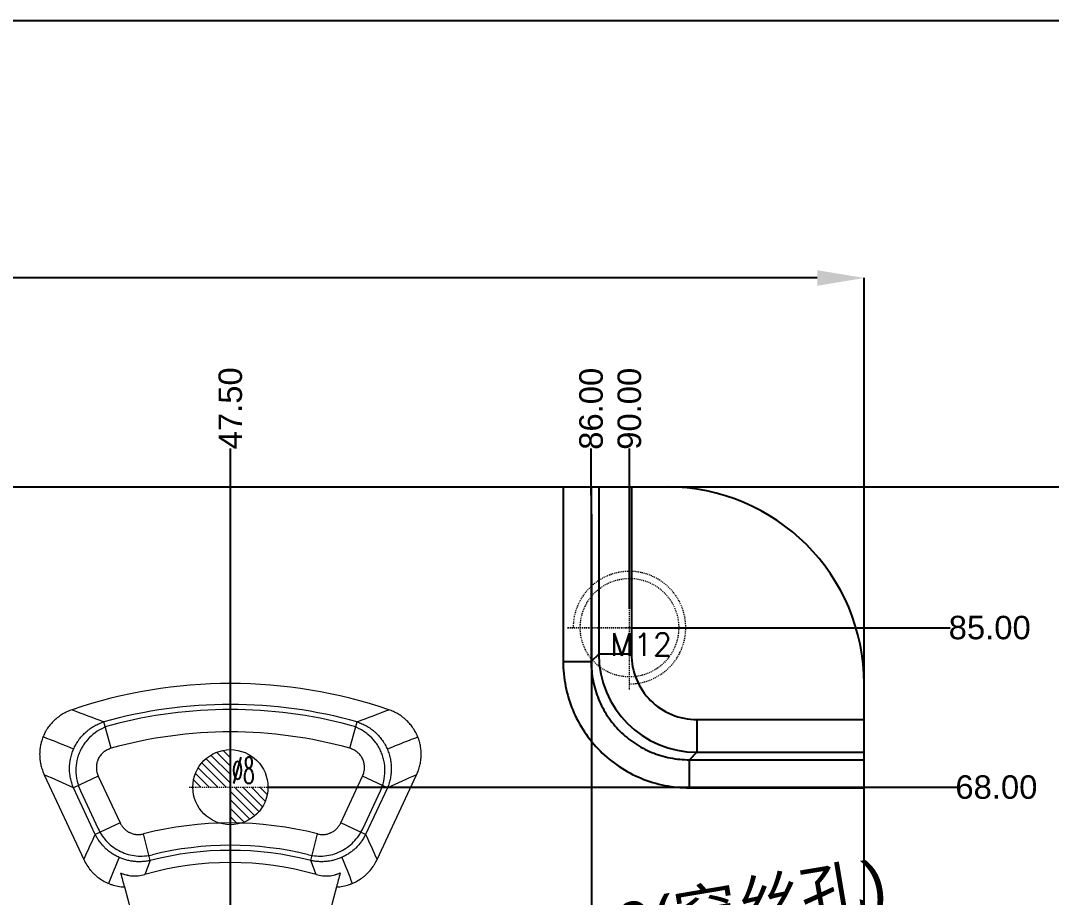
# Model space of a CAD drawing. Header units: millimetres. Extents: x 1927 to 2387, y 1586 to 1900.
# Drawn here: x 2122.4 to 2232.2, y 1806.2 to 1899.7 of the extents above; entities that cross this region are included whole.
import ezdxf

# ---------------------------------------------------------------- set-up
doc = ezdxf.new("R2010")
doc.units = ezdxf.units.MM
doc.linetypes.add('CENTER', pattern=[0.6, 0.375, -0.075, 0.075, -0.075])
doc.linetypes.add('HIDDEN', pattern=[0.2, 0.1, -0.1])
doc.layers.add('4', color=7, linetype='Continuous', true_color=0xffffff)
for name, color, linetype, lineweight in [('dim', 82, 'Continuous', 9), ('epin', 13, 'Continuous', 9), ('screw', 33, 'Continuous', 13)]:
    doc.layers.add(name, color=color, linetype=linetype, lineweight=lineweight)
doc.styles.get("Standard").update_dxf_attribs({"font": 'arial.ttf'})
doc.styles.add('TXT', font='txt.shx', dxfattribs={"bigfont": 'gbcbig.shx'})
doc.styles.add('TXT05', font='txt.shx', dxfattribs={"width": 0.5, "bigfont": 'gbcbig.shx'})
doc.dimstyles.get("Standard").update_dxf_attribs({"dimtxt": 0.18, "dimasz": 0.18, "dimexe": 0.18, "dimexo": 0.0625, "dimgap": 0.09, "dimtad": 0, "dimtih": 1, "dimtoh": 1, "dimzin": 0, "dimdsep": 46, "dimtxsty": 'Standard', "dimcen": 0.09, "dimadec": 0, "dimazin": 0, "dimtfac": 1, "dimtofl": 0, "dimtmove": 0, "dimatfit": 3, "dimfxl": 0, "dimtolj": 1, "dimtzin": 0, "dimarcsym": 0})

# ---------------------------------------------------------------- blocks, each defined once
blk = doc.blocks.new('*D91')
at = {"color": 4, "lineweight": -2, "transparency": 16777216}
blk.add_line((2170.98, 1799.69), (2152.66, 1796.61), dxfattribs=at)
at = {"color": 4, "transparency": 16777216}
blk.add_solid([(2152.52, 1797.43), (2152.8, 1795.79), (2147.73, 1795.78)], dxfattribs=at)
at = {"layer": 'Defpoints', "color": 0, "transparency": 16777216}
for p in [(2147.73, 1795.78), (2141.81, 1794.78)]:
    blk.add_point(p, dxfattribs=at)
at = {"color": 6, "transparency": 16777216, "insert": (2192.91, 1803.38), "char_height": 5, "attachment_point": 5, "rotation": 9.5495}
blk.add_mtext('\\A1;∅6.00(穿丝孔)', dxfattribs=at)
blk = doc.blocks.new('screw_m12_g')
at = {"layer": 'screw', "color": 1, "linetype": 'CENTER', "ltscale": 0.373186}
for p, q in [((0, -6.6), (0, 6.6)), ((-6.6, 0), (6.6, 0))]:
    blk.add_line(p, q, dxfattribs=at)
at = {"layer": 'screw', "color": 33, "linetype": 'HIDDEN', "ltscale": 0.373186}
blk.add_circle((0, 0), 5.25, dxfattribs=at)
at = {"layer": 'screw', "color": 92, "linetype": 'HIDDEN', "ltscale": 0.373186}
blk.add_arc((0, 0), 6, 270, 180, dxfattribs=at)
at = {"layer": 'screw', "color": 6, "style": 'TXT'}
blk.add_text('M12', height=2.4, dxfattribs=at).set_placement((-2.04, -3))
blk = doc.blocks.new('*D83')
at = {"layer": 'Defpoints', "color": 0, "transparency": 16777216}
for p in [(2187.48, 1834.98), (2221.43, 1834.98), (2097.27, 1749.98)]:
    blk.add_point(p, dxfattribs=at)
at = {"layer": 'dim', "color": 4, "lineweight": -2, "transparency": 16777216}
blk.add_line((2187.48, 1834.98), (2221.43, 1834.98), dxfattribs=at)
at = {"layer": 'dim', "color": 6, "transparency": 16777216, "insert": (2225.64, 1834.98), "char_height": 2.5, "attachment_point": 5}
blk.add_mtext('\\A1;85.00', dxfattribs=at)
blk = doc.blocks.new('*D57')
at = {"layer": 'Defpoints', "color": 0, "transparency": 16777216}
for p in [(2144.77, 1854.09), (2144.77, 1782.99), (2097.27, 1749.98)]:
    blk.add_point(p, dxfattribs=at)
at = {"layer": 'dim', "color": 4, "lineweight": -2, "transparency": 16777216}
blk.add_line((2144.77, 1782.99), (2144.77, 1854.09), dxfattribs=at)
at = {"layer": 'dim', "color": 6, "transparency": 16777216, "insert": (2144.77, 1858.36), "char_height": 2.5, "attachment_point": 5, "rotation": 90}
blk.add_mtext('\\A1;47.50', dxfattribs=at)
blk = doc.blocks.new('*D58')
at = {"layer": 'Defpoints', "color": 0, "transparency": 16777216}
for p in [(2183.19, 1854.09), (2183.27, 1781.98), (2097.27, 1749.98)]:
    blk.add_point(p, dxfattribs=at)
at = {"layer": 'dim', "color": 4, "lineweight": -2, "transparency": 16777216}
for p, q in [((2183.19, 1850.09), (2183.19, 1854.09)), ((2183.27, 1846.09), (2183.19, 1850.09)), ((2183.27, 1781.98), (2183.27, 1846.09))]:
    blk.add_line(p, q, dxfattribs=at)
at = {"layer": 'dim', "color": 6, "transparency": 16777216, "insert": (2183.19, 1858.31), "char_height": 2.5, "attachment_point": 5, "rotation": 90}
blk.add_mtext('\\A1;86.00', dxfattribs=at)
blk = doc.blocks.new('*D59')
at = {"layer": 'Defpoints', "color": 0, "transparency": 16777216}
for p in [(2187.27, 1854.09), (2187.27, 1836.98), (2097.27, 1749.98)]:
    blk.add_point(p, dxfattribs=at)
at = {"layer": 'dim', "color": 4, "lineweight": -2, "transparency": 16777216}
blk.add_line((2187.27, 1836.98), (2187.27, 1854.09), dxfattribs=at)
at = {"layer": 'dim', "color": 6, "transparency": 16777216, "insert": (2187.27, 1858.31), "char_height": 2.5, "attachment_point": 5, "rotation": 90}
blk.add_mtext('\\A1;90.00', dxfattribs=at)
blk = doc.blocks.new('*D86')
at = {"color": 4, "lineweight": -2, "transparency": 16777216}
for p, q in [((1982.27, 1814.71), (1982.27, 1872.25)), ((1987.27, 1872.25), (2073.86, 1872.25)), ((2207.27, 1872.25), (2094.69, 1872.25)), ((2212.27, 1817.92), (2212.27, 1872.25))]:
    blk.add_line(p, q, dxfattribs=at)
at = {"color": 4, "transparency": 16777216}
for points in [[(1987.27, 1873.08), (1987.27, 1871.42), (1982.27, 1872.25)], [(2207.27, 1873.08), (2207.27, 1871.42), (2212.27, 1872.25)]]:
    blk.add_solid(points, dxfattribs=at)
at = {"layer": 'Defpoints', "color": 0, "transparency": 16777216}
for p in [(1982.27, 1872.25), (2212.27, 1817.92), (1982.27, 1814.71)]:
    blk.add_point(p, dxfattribs=at)
at = {"color": 6, "transparency": 16777216, "insert": (2084.27, 1872.25), "char_height": 5, "attachment_point": 5}
blk.add_mtext('\\A1;230.00', dxfattribs=at)
blk = doc.blocks.new('*D87')
at = {"color": 4, "lineweight": -2, "transparency": 16777216}
for p, q in [((2176.55, 1849.98), (2235.35, 1849.98)), ((2235.35, 1844.98), (2235.35, 1783.51)), ((2235.35, 1654.98), (2235.35, 1762.68)), ((2169.79, 1649.98), (2235.35, 1649.98))]:
    blk.add_line(p, q, dxfattribs=at)
at = {"color": 4, "transparency": 16777216}
for points in [[(2234.51, 1844.98), (2236.18, 1844.98), (2235.35, 1849.98)], [(2234.51, 1654.98), (2236.18, 1654.98), (2235.35, 1649.98)]]:
    blk.add_solid(points, dxfattribs=at)
at = {"layer": 'Defpoints', "color": 0, "transparency": 16777216}
for p in [(2176.55, 1849.98), (2169.79, 1649.98), (2235.35, 1649.98)]:
    blk.add_point(p, dxfattribs=at)
at = {"color": 6, "transparency": 16777216, "insert": (2235.35, 1773.1), "char_height": 5, "attachment_point": 5, "rotation": 90}
blk.add_mtext('\\A1;200.00', dxfattribs=at)
blk = doc.blocks.new('89')
at = {"layer": 'screw'}
blk.add_blockref('screw_m12_g', (992.16, 316.89), dxfattribs=at)
blk = doc.blocks.new('epin_ejp_8')
at = {"layer": 'epin'}
h = blk.add_hatch(dxfattribs=at)
h.set_pattern_fill('_ANSI31', color=123, scale=0.2, angle=90, style=0)
h.set_pattern_definition([(135, (-1217.56114, 35.9661), (-0.4490128, -0.4490128), [])])
h.paths.add_polyline_path([(0, 4, 0.414214), (-4, 0), (0, 0)])
h.paths.add_polyline_path([(4, 0), (0, 0), (0, -4, 0.414214)])
at = {"layer": 'epin', "color": 1, "linetype": 'CENTER', "ltscale": 0.248791}
for p, q in [((0, -4.4), (0, 4.4)), ((-4.4, 0), (4.4, 0))]:
    blk.add_line(p, q, dxfattribs=at)
at = {"layer": 'epin'}
blk.add_circle((0, 0), 4, dxfattribs=at)
at = {"layer": 'epin', "color": 6, "style": 'TXT05', "width": 0.5}
blk.add_text('%%c8', height=2.8, dxfattribs=at).set_placement((0.16, 0.4))
blk = doc.blocks.new('*D51')
at = {"layer": 'Defpoints', "color": 0, "transparency": 16777216}
for p in [(2148.77, 1817.98), (2222.13, 1817.98), (2097.27, 1749.98)]:
    blk.add_point(p, dxfattribs=at)
at = {"layer": 'dim', "color": 4, "lineweight": -2, "transparency": 16777216}
blk.add_line((2148.77, 1817.98), (2222.13, 1817.98), dxfattribs=at)
at = {"layer": 'dim', "color": 6, "transparency": 16777216, "insert": (2226.35, 1817.98), "char_height": 2.5, "attachment_point": 5}
blk.add_mtext('\\A1;68.00', dxfattribs=at)

msp = doc.modelspace()

# ---------------------------------------------------------------- linework, layer by layer
at = {"color": 7, "linetype": 'Continuous'}
for p, q in [((2003.27, 1849.984), (2191.27, 1849.984)), ((2180.208, 1849.984), (2180.208, 1831.371)), ((2183.197, 1849.984), (2183.197, 1831.371)), ((2183.99, 1849.984), (2183.99, 1832.164)), ((2187.477, 1849.984), (2187.477, 1832.164)), ((2180.208, 1831.371), (2183.197, 1831.371)), ((2183.99, 1832.164), (2183.197, 1831.371)), ((2187.477, 1832.164), (2183.99, 1832.164)), ((2212.27, 1670.984), (2212.27, 1828.984)), ((2194.45, 1825.191), (2194.45, 1821.704)), ((2194.45, 1825.191), (2212.27, 1825.191)), ((2194.45, 1821.704), (2193.657, 1820.911)), ((2194.45, 1821.704), (2212.27, 1821.704)), ((2193.657, 1817.923), (2193.657, 1820.911)), ((2193.657, 1820.911), (2212.27, 1820.911)), ((2193.657, 1817.923), (2212.27, 1817.923))]:
    msp.add_line(p, q, dxfattribs=at)
at = {"color": 1, "linetype": 'CENTER', "ltscale": 1.243955}
msp.add_line((2144.77, 1649.984), (2144.77, 1849.984), dxfattribs=at)
msp.add_lwpolyline([(1927.427, 1899.677), (2386.999, 1899.677), (2386.999, 1585.65), (1927.427, 1585.65)], close=True)
at = {"color": 7, "linetype": 'Continuous'}
for centre, radius, start, end in [((2191.27, 1828.984), 21, 0, 90), ((2194.471, 1832.186), 10.481, 180.1162, 269.8838)]:
    msp.add_arc(centre, radius, start, end, dxfattribs=at)
for points, knots in [([(2180.208, 1831.371), (2180.208, 1830.492), (2180.38, 1828.729), (2181.148, 1826.189), (2182.396, 1823.847), (2184.079, 1821.794), (2186.131, 1820.111), (2188.474, 1818.862), (2191.014, 1818.095), (2192.778, 1817.923), (2193.657, 1817.923)], [0, 0, 0, 0, 0.1250012, 0.2499869, 0.3749741, 0.4999595, 0.6249464, 0.7499502, 0.8749784, 1, 1, 1, 1]), ([(2183.197, 1831.371), (2183.195, 1830.687), (2183.326, 1829.315), (2183.919, 1827.336), (2184.889, 1825.511), (2186.198, 1823.913), (2187.796, 1822.603), (2189.621, 1821.634), (2191.6, 1821.041), (2192.973, 1820.91), (2193.657, 1820.911)], [0, 0, 0, 0, 0.1249848, 0.2499673, 0.3749614, 0.4999593, 0.6249586, 0.7499695, 0.8749948, 1, 1, 1, 1]), ([(2187.477, 1832.164), (2187.477, 1831.257), (2187.837, 1829.422), (2189.388, 1827.102), (2191.708, 1825.551), (2193.543, 1825.191), (2194.45, 1825.191)], [0, 0, 0, 0, 0.2500333, 0.5000281, 0.7499783, 1, 1, 1, 1])]:
    msp.add_open_spline(points, degree=3, knots=knots, dxfattribs=at)
at = {"layer": '4', "color": 7, "linetype": 'Continuous', "lineweight": 13}
for p, q in [((2132.063, 1822.128), (2131.275, 1824.943)), ((2157.476, 1822.128), (2158.265, 1824.943)), ((2130.699, 1819.158), (2128.05, 1817.923)), ((2130.699, 1819.158), (2133.021, 1814.178)), ((2156.518, 1814.178), (2158.84, 1819.158)), ((2161.49, 1817.923), (2158.84, 1819.158)), ((2130.372, 1812.943), (2128.05, 1817.923)), ((2128.799, 1817.586), (2130.677, 1813.558)), ((2158.862, 1813.558), (2160.739, 1817.583)), ((2161.49, 1817.923), (2159.167, 1812.943)), ((2133.021, 1814.178), (2130.372, 1812.943)), ((2159.167, 1812.943), (2156.518, 1814.178)), ((2136.221, 1810.176), (2135.496, 1813.007)), ((2153.319, 1810.176), (2154.044, 1813.007))]:
    msp.add_line(p, q, dxfattribs=at)
at = {"layer": '4', "color": 7, "linetype": 'Continuous', "lineweight": 18}
for p, q in [((2124.944, 1819.297), (2129.15, 1810.277)), ((2160.389, 1810.277), (2164.595, 1819.297)), ((2133.473, 1807.352), (2134.576, 1803.232)), ((2156.067, 1807.352), (2154.963, 1803.232))]:
    msp.add_line(p, q, dxfattribs=at)
for radius, start, end in [(52.25, 71.16453, 108.83547), (33.172, 74.02979, 105.97021)]:
    msp.add_arc((2144.77, 1776.782), radius, start, end, dxfattribs=at)
at = {"layer": '4', "color": 7, "linetype": 'Continuous', "lineweight": 13}
for radius, start, end in [(50.016, 74.3469, 105.6531), (49.48, 75.14912, 104.85101), (47.093, 74.3469, 105.6531), (37.394, 75.64035, 104.35965), (35.008, 76.25775, 103.74225), (34.471, 75.64035, 104.35965)]:
    msp.add_arc((2144.77, 1776.782), radius, start, end, dxfattribs=at)
at = {"layer": '4', "color": 7, "linetype": 'Continuous', "lineweight": 18}
for points, knots in [([(2127.901, 1826.234), (2127.731, 1826.176), (2127.4, 1826.044), (2127.086, 1825.881), (2126.781, 1825.702), (2126.632, 1825.605), (2126.452, 1825.473), (2126.417, 1825.446), (2126.346, 1825.391), (2126.311, 1825.363), (2126.207, 1825.278), (2126.139, 1825.22), (2125.943, 1825.04), (2125.818, 1824.915), (2125.583, 1824.65), (2125.473, 1824.512), (2125.318, 1824.295), (2125.268, 1824.221), (2125.196, 1824.107), (2125.172, 1824.069), (2125.126, 1823.992), (2125.104, 1823.954), (2124.995, 1823.759), (2124.839, 1823.441), (2124.718, 1823.109), (2124.64, 1822.854), (2124.617, 1822.768), (2124.585, 1822.638), (2124.574, 1822.594), (2124.555, 1822.506), (2124.547, 1822.463), (2124.505, 1822.243), (2124.482, 1822.067), (2124.454, 1821.714), (2124.449, 1821.537), (2124.456, 1821.271), (2124.461, 1821.182), (2124.471, 1821.049), (2124.475, 1821.004), (2124.485, 1820.915), (2124.49, 1820.87), (2124.52, 1820.649), (2124.552, 1820.474), (2124.635, 1820.129), (2124.735, 1819.79), (2124.869, 1819.46), (2124.944, 1819.297)], [0, 0, 0, 0, 0.0625, 0.125, 0.125, 0.1875, 0.1875, 0.203125, 0.203125, 0.21875, 0.21875, 0.25, 0.25, 0.3125, 0.3125, 0.375, 0.375, 0.40625, 0.40625, 0.421875, 0.421875, 0.4375, 0.4375, 0.5, 0.5625, 0.5625, 0.59375, 0.59375, 0.609375, 0.609375, 0.625, 0.625, 0.6875, 0.6875, 0.75, 0.75, 0.78125, 0.78125, 0.796875, 0.796875, 0.8125, 0.8125, 0.875, 0.875, 0.9375, 1, 1, 1, 1]), ([(2164.595, 1819.297), (2164.671, 1819.46), (2164.805, 1819.789), (2164.905, 1820.129), (2164.987, 1820.473), (2165.02, 1820.648), (2165.049, 1820.869), (2165.054, 1820.913), (2165.064, 1821.003), (2165.068, 1821.047), (2165.079, 1821.181), (2165.083, 1821.27), (2165.09, 1821.536), (2165.086, 1821.713), (2165.058, 1822.065), (2165.035, 1822.241), (2164.985, 1822.503), (2164.966, 1822.59), (2164.934, 1822.721), (2164.923, 1822.764), (2164.899, 1822.851), (2164.887, 1822.893), (2164.822, 1823.107), (2164.701, 1823.44), (2164.545, 1823.757), (2164.415, 1823.99), (2164.369, 1824.066), (2164.298, 1824.18), (2164.273, 1824.217), (2164.223, 1824.291), (2164.198, 1824.328), (2164.068, 1824.51), (2163.957, 1824.649), (2163.722, 1824.914), (2163.598, 1825.04), (2163.401, 1825.219), (2163.333, 1825.277), (2163.23, 1825.362), (2163.195, 1825.39), (2163.124, 1825.445), (2163.088, 1825.472), (2162.908, 1825.604), (2162.759, 1825.702), (2162.454, 1825.881), (2162.139, 1826.044), (2161.808, 1826.176), (2161.639, 1826.234)], [0, 0, 0, 0, 0.0625, 0.125, 0.125, 0.1875, 0.1875, 0.203125, 0.203125, 0.21875, 0.21875, 0.25, 0.25, 0.3125, 0.3125, 0.375, 0.375, 0.40625, 0.40625, 0.421875, 0.421875, 0.4375, 0.4375, 0.5, 0.5625, 0.5625, 0.59375, 0.59375, 0.609375, 0.609375, 0.625, 0.625, 0.6875, 0.6875, 0.75, 0.75, 0.78125, 0.78125, 0.796875, 0.796875, 0.8125, 0.8125, 0.875, 0.875, 0.9375, 1, 1, 1, 1]), ([(2129.15, 1810.277), (2129.248, 1810.068), (2129.468, 1809.667), (2129.738, 1809.3), (2129.959, 1809.038), (2130.036, 1808.953), (2130.156, 1808.829), (2130.197, 1808.788), (2130.28, 1808.708), (2130.322, 1808.669), (2130.534, 1808.478), (2130.713, 1808.337), (2131.089, 1808.081), (2131.286, 1807.966), (2131.545, 1807.838), (2131.597, 1807.813), (2131.701, 1807.766), (2131.859, 1807.698), (2132.02, 1807.638), (2132.344, 1807.53), (2132.564, 1807.473), (2132.901, 1807.41), (2133.015, 1807.393), (2133.244, 1807.366), (2133.358, 1807.357), (2133.473, 1807.352)], [0, 0, 0, 0, 0.125, 0.25, 0.25, 0.3125, 0.3125, 0.34375, 0.34375, 0.375, 0.375, 0.5, 0.5, 0.625, 0.625, 0.65625, 0.65625, 0.6875, 0.75, 0.75, 0.875, 0.875, 0.9375, 0.9375, 1, 1, 1, 1]), ([(2156.067, 1807.352), (2156.297, 1807.363), (2156.75, 1807.416), (2157.191, 1807.529), (2157.462, 1807.619), (2157.543, 1807.648), (2157.624, 1807.678), (2157.678, 1807.699), (2157.704, 1807.71), (2157.838, 1807.765), (2157.942, 1807.812), (2158.249, 1807.964), (2158.445, 1808.078), (2158.728, 1808.27), (2158.82, 1808.337), (2158.955, 1808.443), (2159, 1808.48), (2159.088, 1808.554), (2159.131, 1808.591), (2159.345, 1808.784), (2159.504, 1808.948), (2159.798, 1809.296), (2159.933, 1809.479), (2160.087, 1809.72), (2160.117, 1809.769), (2160.176, 1809.868), (2160.205, 1809.918), (2160.288, 1810.07), (2160.34, 1810.173), (2160.389, 1810.277)], [0, 0, 0, 0, 0.125, 0.25, 0.25, 0.28125, 0.296875, 0.296875, 0.3125, 0.3125, 0.375, 0.375, 0.5, 0.5, 0.5625, 0.5625, 0.59375, 0.59375, 0.625, 0.625, 0.75, 0.75, 0.875, 0.875, 0.90625, 0.90625, 0.9375, 0.9375, 1, 1, 1, 1]), ([(2133.07, 1808.856), (2133.141, 1808.589), (2133.21, 1808.332), (2133.344, 1807.831), (2133.409, 1807.588), (2133.473, 1807.352)], [0, 0, 0, 0, 0.5, 0.5, 1, 1, 1, 1]), ([(2133.07, 1808.856), (2133.161, 1808.814), (2133.254, 1808.776), (2133.447, 1808.706), (2133.546, 1808.674), (2133.674, 1808.64), (2133.699, 1808.633), (2133.751, 1808.621), (2133.829, 1808.602), (2133.908, 1808.587), (2134.067, 1808.559), (2134.174, 1808.544), (2134.393, 1808.526), (2134.504, 1808.522), (2134.673, 1808.523), (2134.73, 1808.525), (2134.816, 1808.529), (2134.845, 1808.531), (2134.902, 1808.536), (2134.931, 1808.538), (2135.189, 1808.564), (2135.417, 1808.609), (2135.643, 1808.673)], [0, 0, 0, 0, 0.125, 0.125, 0.25, 0.25, 0.28125, 0.28125, 0.3125, 0.375, 0.375, 0.5, 0.5, 0.625, 0.625, 0.6875, 0.6875, 0.71875, 0.71875, 0.75, 0.75, 1, 1, 1, 1]), ([(2153.896, 1808.673), (2154.123, 1808.609), (2154.349, 1808.565), (2154.69, 1808.53), (2154.803, 1808.524), (2154.945, 1808.522), (2154.974, 1808.522), (2155.03, 1808.523), (2155.115, 1808.525), (2155.198, 1808.53), (2155.363, 1808.544), (2155.471, 1808.558), (2155.683, 1808.596), (2155.787, 1808.619), (2155.914, 1808.653), (2155.939, 1808.66), (2155.99, 1808.675), (2156.015, 1808.682), (2156.09, 1808.706), (2156.139, 1808.723), (2156.284, 1808.775), (2156.378, 1808.814), (2156.47, 1808.856)], [0, 0, 0, 0, 0.25, 0.25, 0.375, 0.375, 0.40625, 0.40625, 0.4375, 0.5, 0.5, 0.625, 0.625, 0.75, 0.75, 0.78125, 0.78125, 0.8125, 0.8125, 0.875, 0.875, 1, 1, 1, 1]), ([(2156.47, 1808.856), (2156.398, 1808.589), (2156.329, 1808.332), (2156.195, 1807.831), (2156.13, 1807.588), (2156.067, 1807.352)], [0, 0, 0, 0, 0.5, 0.5, 1, 1, 1, 1])]:
    msp.add_open_spline(points, degree=3, knots=knots, dxfattribs=at)
at = {"layer": '4', "color": 7, "linetype": 'Continuous', "lineweight": 13}
for points in [[(2127.901, 1826.234), (2129.013, 1825.825), (2130.137, 1825.396), (2131.275, 1824.943)], [(2158.265, 1824.943), (2159.403, 1825.396), (2160.527, 1825.825), (2161.639, 1826.234)], [(2128.07, 1822.053), (2126.975, 1822.503), (2125.889, 1822.933), (2124.809, 1823.345)], [(2128.05, 1817.923), (2127.006, 1818.402), (2125.971, 1818.859), (2124.944, 1819.297)], [(2164.595, 1819.297), (2163.568, 1818.859), (2162.533, 1818.402), (2161.49, 1817.923)], [(2129.15, 1810.277), (2129.55, 1811.18), (2129.958, 1812.068), (2130.372, 1812.943)], [(2159.167, 1812.943), (2159.581, 1812.068), (2159.989, 1811.18), (2160.389, 1810.277)], [(2132.914, 1810.5), (2132.532, 1809.592), (2132.158, 1808.669), (2131.794, 1807.727)], [(2156.626, 1810.5), (2157.008, 1809.592), (2157.381, 1808.669), (2157.745, 1807.727)], [(2136.221, 1810.176), (2136.025, 1809.678), (2135.832, 1809.178), (2135.643, 1808.673)], [(2153.896, 1808.673), (2153.707, 1809.178), (2153.515, 1809.678), (2153.319, 1810.176)]]:
    msp.add_open_spline(points, degree=3, dxfattribs=at)
for points, knots in [([(2128.05, 1817.923), (2128.014, 1818.007), (2127.981, 1818.091), (2127.918, 1818.262), (2127.89, 1818.347), (2127.81, 1818.606), (2127.722, 1818.956), (2127.671, 1819.313), (2127.647, 1819.583), (2127.641, 1819.674), (2127.636, 1819.811), (2127.635, 1819.857), (2127.634, 1819.948), (2127.634, 1819.993), (2127.637, 1820.22), (2127.661, 1820.581), (2127.723, 1820.938), (2127.783, 1821.204), (2127.805, 1821.293), (2127.843, 1821.425), (2127.856, 1821.469), (2127.883, 1821.556), (2127.897, 1821.6), (2127.97, 1821.815), (2128.105, 1822.152), (2128.273, 1822.473), (2128.412, 1822.707), (2128.46, 1822.784), (2128.536, 1822.899), (2128.562, 1822.937), (2128.615, 1823.011), (2128.641, 1823.048), (2128.777, 1823.231), (2129.009, 1823.51), (2129.266, 1823.763), (2129.47, 1823.942), (2129.574, 1824.03), (2129.682, 1824.113), (2129.754, 1824.168), (2129.791, 1824.195), (2129.977, 1824.327), (2130.129, 1824.424), (2130.442, 1824.601), (2130.603, 1824.681), (2130.933, 1824.825), (2131.102, 1824.888), (2131.275, 1824.943)], [0, 0, 0, 0, 0.03125, 0.03125, 0.0625, 0.0625, 0.125, 0.1875, 0.1875, 0.21875, 0.21875, 0.234375, 0.234375, 0.25, 0.25, 0.3125, 0.375, 0.375, 0.40625, 0.40625, 0.421875, 0.421875, 0.4375, 0.4375, 0.5, 0.5625, 0.5625, 0.59375, 0.59375, 0.609375, 0.609375, 0.625, 0.625, 0.6875, 0.75, 0.75, 0.78125, 0.796875, 0.796875, 0.8125, 0.8125, 0.875, 0.875, 0.9375, 0.9375, 1, 1, 1, 1]), ([(2158.265, 1824.943), (2158.351, 1824.916), (2158.437, 1824.886), (2158.607, 1824.822), (2158.691, 1824.788), (2158.939, 1824.68), (2159.261, 1824.519), (2159.566, 1824.325), (2159.787, 1824.167), (2159.86, 1824.112), (2159.967, 1824.027), (2160.002, 1823.998), (2160.072, 1823.94), (2160.106, 1823.91), (2160.276, 1823.76), (2160.534, 1823.506), (2160.765, 1823.227), (2160.928, 1823.008), (2160.98, 1822.933), (2161.056, 1822.819), (2161.081, 1822.78), (2161.13, 1822.703), (2161.153, 1822.664), (2161.269, 1822.468), (2161.437, 1822.147), (2161.571, 1821.81), (2161.658, 1821.552), (2161.685, 1821.465), (2161.723, 1821.333), (2161.734, 1821.288), (2161.757, 1821.2), (2161.767, 1821.155), (2161.818, 1820.933), (2161.848, 1820.754), (2161.89, 1820.396), (2161.902, 1820.216), (2161.906, 1819.945), (2161.905, 1819.809), (2161.898, 1819.672), (2161.892, 1819.581), (2161.888, 1819.536), (2161.868, 1819.309), (2161.842, 1819.13), (2161.772, 1818.777), (2161.728, 1818.603), (2161.623, 1818.259), (2161.561, 1818.09), (2161.49, 1817.923)], [0, 0, 0, 0, 0.03125, 0.03125, 0.0625, 0.0625, 0.125, 0.1875, 0.1875, 0.21875, 0.21875, 0.234375, 0.234375, 0.25, 0.25, 0.3125, 0.375, 0.375, 0.40625, 0.40625, 0.421875, 0.421875, 0.4375, 0.4375, 0.5, 0.5625, 0.5625, 0.59375, 0.59375, 0.609375, 0.609375, 0.625, 0.625, 0.6875, 0.6875, 0.75, 0.75, 0.78125, 0.796875, 0.796875, 0.8125, 0.8125, 0.875, 0.875, 0.9375, 0.9375, 1, 1, 1, 1]), ([(2132.088, 1824.608), (2131.731, 1824.513), (2131.39, 1824.383), (2130.734, 1824.053), (2130.418, 1823.848), (2129.845, 1823.381), (2129.586, 1823.119), (2129.242, 1822.68), (2129.135, 1822.526), (2128.941, 1822.21), (2128.766, 1821.886), (2128.628, 1821.543), (2128.509, 1821.191), (2128.459, 1821.01), (2128.343, 1820.466), (2128.306, 1820.099), (2128.312, 1819.542), (2128.324, 1819.354), (2128.369, 1818.986), (2128.401, 1818.805), (2128.524, 1818.27), (2128.644, 1817.921), (2128.799, 1817.586)], [0, 0, 0, 0, 0.1239652, 0.1239652, 0.2493517, 0.2493517, 0.3747381, 0.3747381, 0.4374313, 0.4374313, 0.5001245, 0.5628177, 0.5628177, 0.625511, 0.625511, 0.7508974, 0.7508974, 0.8135906, 0.8135906, 0.8762838, 0.8762838, 1, 1, 1, 1]), ([(2160.739, 1817.583), (2160.894, 1817.918), (2161.013, 1818.264), (2161.179, 1818.979), (2161.225, 1819.354), (2161.234, 1820.093), (2161.198, 1820.459), (2161.081, 1821.005), (2161.032, 1821.186), (2160.914, 1821.537), (2160.777, 1821.879), (2160.602, 1822.205), (2160.407, 1822.521), (2160.3, 1822.676), (2159.958, 1823.113), (2159.699, 1823.377), (2159.267, 1823.729), (2159.116, 1823.84), (2158.805, 1824.041), (2158.645, 1824.133), (2158.154, 1824.381), (2157.808, 1824.513), (2157.451, 1824.609)], [0, 0, 0, 0, 0.1240768, 0.1240768, 0.2494097, 0.2494097, 0.3747426, 0.3747426, 0.437409, 0.437409, 0.5000755, 0.5627419, 0.5627419, 0.6254084, 0.6254084, 0.7507413, 0.7507413, 0.8134078, 0.8134078, 0.8760742, 0.8760742, 1, 1, 1, 1]), ([(2161.469, 1822.053), (2162.267, 1822.381), (2163.06, 1822.698), (2164.143, 1823.12), (2164.437, 1823.233), (2164.73, 1823.345)], [0, 0, 0, 0, 0.7283819, 0.7283819, 1, 1, 1, 1]), ([(2132.063, 1822.128), (2131.988, 1822.107), (2131.84, 1822.058), (2131.7, 1821.993), (2131.562, 1821.922), (2131.495, 1821.883), (2131.414, 1821.828), (2131.398, 1821.817), (2131.366, 1821.795), (2131.318, 1821.76), (2131.272, 1821.724), (2131.183, 1821.65), (2131.07, 1821.545), (2130.956, 1821.413), (2130.897, 1821.334), (2130.874, 1821.303), (2130.863, 1821.287), (2130.83, 1821.238), (2130.809, 1821.205), (2130.749, 1821.106), (2130.676, 1820.969), (2130.612, 1820.807), (2130.583, 1820.714), (2130.572, 1820.676), (2130.566, 1820.657), (2130.551, 1820.6), (2130.542, 1820.562), (2130.518, 1820.448), (2130.495, 1820.295), (2130.488, 1820.121), (2130.49, 1820.023), (2130.492, 1819.984), (2130.493, 1819.965), (2130.497, 1819.906), (2130.501, 1819.867), (2130.515, 1819.751), (2130.542, 1819.599), (2130.585, 1819.45), (2130.636, 1819.302), (2130.666, 1819.229), (2130.699, 1819.158)], [0, 0, 0, 0, 0.0625, 0.125, 0.125, 0.1875, 0.1875, 0.203125, 0.203125, 0.21875, 0.25, 0.25, 0.3125, 0.375, 0.390625, 0.390625, 0.40625, 0.40625, 0.4375, 0.4375, 0.5, 0.5625, 0.578125, 0.578125, 0.59375, 0.59375, 0.625, 0.625, 0.6875, 0.75, 0.765625, 0.765625, 0.78125, 0.78125, 0.8125, 0.8125, 0.875, 0.9375, 0.9375, 1, 1, 1, 1]), ([(2158.84, 1819.158), (2158.874, 1819.229), (2158.932, 1819.374), (2158.975, 1819.522), (2159.01, 1819.673), (2159.024, 1819.75), (2159.036, 1819.847), (2159.038, 1819.866), (2159.042, 1819.905), (2159.047, 1819.964), (2159.049, 1820.022), (2159.051, 1820.138), (2159.048, 1820.215), (2159.033, 1820.369), (2159.019, 1820.465), (2158.997, 1820.56), (2158.988, 1820.598), (2158.984, 1820.617), (2158.968, 1820.674), (2158.957, 1820.711), (2158.921, 1820.822), (2158.864, 1820.966), (2158.783, 1821.12), (2158.731, 1821.203), (2158.71, 1821.236), (2158.699, 1821.253), (2158.666, 1821.301), (2158.643, 1821.333), (2158.572, 1821.425), (2158.471, 1821.543), (2158.344, 1821.662), (2158.268, 1821.723), (2158.237, 1821.747), (2158.222, 1821.759), (2158.175, 1821.795), (2158.143, 1821.817), (2158.045, 1821.882), (2157.912, 1821.961), (2157.771, 1822.025), (2157.626, 1822.082), (2157.552, 1822.107), (2157.476, 1822.128)], [0, 0, 0, 0, 0.0625, 0.125, 0.125, 0.1875, 0.1875, 0.203125, 0.203125, 0.21875, 0.25, 0.25, 0.3125, 0.3125, 0.375, 0.390625, 0.390625, 0.40625, 0.40625, 0.4375, 0.4375, 0.5, 0.5625, 0.578125, 0.578125, 0.59375, 0.59375, 0.625, 0.625, 0.6875, 0.75, 0.765625, 0.765625, 0.78125, 0.78125, 0.8125, 0.8125, 0.875, 0.9375, 0.9375, 1, 1, 1, 1]), ([(2133.021, 1814.178), (2133.074, 1814.065), (2133.136, 1813.958), (2133.241, 1813.806), (2133.297, 1813.732), (2133.358, 1813.661), (2133.399, 1813.615), (2133.421, 1813.593), (2133.53, 1813.481), (2133.624, 1813.401), (2133.775, 1813.294), (2133.852, 1813.244), (2133.934, 1813.199), (2133.989, 1813.17), (2134.017, 1813.156), (2134.158, 1813.089), (2134.274, 1813.046), (2134.452, 1812.997), (2134.512, 1812.984), (2134.604, 1812.967), (2134.634, 1812.962), (2134.696, 1812.954), (2134.727, 1812.95), (2134.882, 1812.936), (2135.006, 1812.936), (2135.19, 1812.951), (2135.251, 1812.958), (2135.374, 1812.979), (2135.435, 1812.992), (2135.496, 1813.007)], [0, 0, 0, 0, 0.125, 0.125, 0.1875, 0.21875, 0.21875, 0.25, 0.25, 0.375, 0.375, 0.4375, 0.46875, 0.46875, 0.5, 0.5, 0.625, 0.625, 0.6875, 0.6875, 0.71875, 0.71875, 0.75, 0.75, 0.875, 0.875, 0.9375, 0.9375, 1, 1, 1, 1]), ([(2154.044, 1813.007), (2154.165, 1812.976), (2154.287, 1812.956), (2154.471, 1812.941), (2154.533, 1812.939), (2154.625, 1812.939), (2154.656, 1812.94), (2154.718, 1812.943), (2154.75, 1812.945), (2154.905, 1812.959), (2155.027, 1812.981), (2155.205, 1813.029), (2155.264, 1813.048), (2155.351, 1813.08), (2155.38, 1813.092), (2155.437, 1813.116), (2155.466, 1813.128), (2155.606, 1813.195), (2155.713, 1813.258), (2155.864, 1813.365), (2155.937, 1813.422), (2156.006, 1813.484), (2156.052, 1813.526), (2156.075, 1813.548), (2156.184, 1813.659), (2156.263, 1813.754), (2156.368, 1813.906), (2156.401, 1813.958), (2156.463, 1814.066), (2156.492, 1814.121), (2156.518, 1814.178)], [0, 0, 0, 0, 0.125, 0.125, 0.1875, 0.1875, 0.21875, 0.21875, 0.25, 0.25, 0.375, 0.375, 0.4375, 0.4375, 0.46875, 0.46875, 0.5, 0.5, 0.625, 0.625, 0.6875, 0.71875, 0.71875, 0.75, 0.75, 0.875, 0.875, 0.9375, 0.9375, 1, 1, 1, 1]), ([(2136.221, 1810.176), (2136.149, 1810.159), (2136.078, 1810.144), (2135.934, 1810.117), (2135.862, 1810.106), (2135.646, 1810.075), (2135.358, 1810.046), (2134.924, 1810.038), (2134.598, 1810.059), (2134.416, 1810.081), (2134.344, 1810.09), (2134.307, 1810.096), (2134.199, 1810.112), (2134.127, 1810.124), (2133.912, 1810.166), (2133.63, 1810.233), (2133.217, 1810.369), (2132.948, 1810.482), (2132.782, 1810.561), (2132.749, 1810.577), (2132.684, 1810.61), (2132.586, 1810.66), (2132.49, 1810.713), (2132.301, 1810.822), (2132.057, 1810.978), (2131.711, 1811.242), (2131.495, 1811.437), (2131.364, 1811.565), (2131.338, 1811.591), (2131.287, 1811.643), (2131.211, 1811.723), (2131.138, 1811.804), (2130.996, 1811.969), (2130.817, 1812.196), (2130.577, 1812.557), (2130.437, 1812.812), (2130.372, 1812.943)], [0, 0, 0, 0, 0.03125, 0.03125, 0.0625, 0.0625, 0.125, 0.1875, 0.25, 0.265625, 0.265625, 0.28125, 0.28125, 0.3125, 0.3125, 0.375, 0.4375, 0.5, 0.5, 0.515625, 0.515625, 0.53125, 0.5625, 0.5625, 0.625, 0.6875, 0.75, 0.75, 0.765625, 0.765625, 0.78125, 0.8125, 0.8125, 0.875, 0.9375, 1, 1, 1, 1]), ([(2130.677, 1813.558), (2130.925, 1813.032), (2131.251, 1812.559), (2132.068, 1811.725), (2132.539, 1811.387), (2133.332, 1811.007), (2133.603, 1810.906), (2134.16, 1810.75), (2134.447, 1810.696), (2135.316, 1810.609), (2135.888, 1810.65), (2136.453, 1810.787)], [0, 0, 0, 0, 0.2489226, 0.2489226, 0.499863, 0.499863, 0.6253331, 0.6253331, 0.7508033, 0.7508033, 1, 1, 1, 1]), ([(2153.086, 1810.787), (2153.652, 1810.65), (2154.225, 1810.609), (2155.388, 1810.725), (2155.946, 1810.881), (2156.738, 1811.262), (2156.987, 1811.41), (2157.457, 1811.747), (2157.679, 1811.937), (2158.289, 1812.561), (2158.615, 1813.032), (2158.862, 1813.558)], [0, 0, 0, 0, 0.2491969, 0.2491969, 0.5001376, 0.5001376, 0.625608, 0.625608, 0.7510783, 0.7510783, 1, 1, 1, 1]), ([(2159.167, 1812.943), (2159.135, 1812.877), (2159.101, 1812.812), (2159.031, 1812.684), (2158.994, 1812.621), (2158.881, 1812.435), (2158.721, 1812.193), (2158.452, 1811.853), (2158.228, 1811.614), (2158.096, 1811.488), (2158.043, 1811.437), (2158.016, 1811.413), (2157.934, 1811.339), (2157.879, 1811.291), (2157.711, 1811.152), (2157.48, 1810.976), (2157.113, 1810.743), (2156.855, 1810.607), (2156.689, 1810.529), (2156.656, 1810.513), (2156.589, 1810.483), (2156.488, 1810.439), (2156.386, 1810.399), (2156.182, 1810.323), (2155.906, 1810.232), (2155.483, 1810.132), (2155.195, 1810.088), (2155.013, 1810.069), (2154.976, 1810.065), (2154.903, 1810.059), (2154.794, 1810.051), (2154.685, 1810.046), (2154.467, 1810.04), (2154.178, 1810.046), (2153.747, 1810.089), (2153.461, 1810.143), (2153.319, 1810.176)], [0, 0, 0, 0, 0.03125, 0.03125, 0.0625, 0.0625, 0.125, 0.1875, 0.25, 0.265625, 0.265625, 0.28125, 0.28125, 0.3125, 0.3125, 0.375, 0.4375, 0.5, 0.5, 0.515625, 0.515625, 0.53125, 0.5625, 0.5625, 0.625, 0.6875, 0.75, 0.75, 0.765625, 0.765625, 0.78125, 0.8125, 0.8125, 0.875, 0.9375, 1, 1, 1, 1])]:
    msp.add_open_spline(points, degree=3, knots=knots, dxfattribs=at)

# ---------------------------------------------------------------- block references
msp.add_blockref('89', (1195.113, 1518.099))
at = {"layer": 'epin'}
msp.add_blockref('epin_ejp_8', (2144.77, 1817.984), dxfattribs=at)
at = {"layer": 'screw'}
msp.add_blockref('screw_m12_g', (2187.27, 1834.984), dxfattribs=at)

# ---------------------------------------------------------------- dimensions: what is measured, and where the dimension line sits
dim = msp.add_linear_dim(base=(1982.27, 1872.251), p1=(2212.27, 1817.923), p2=(1982.27, 1814.709), dimstyle='Standard', override={"dimtxt": 5, "dimasz": 5, "dimexe": 0, "dimexo": 0, "dimgap": 0, "dimtih": 0, "dimtoh": 0, "dimzin": 0, "dimcen": 0, "dimclrd": 4, "dimclre": 4, "dimclrt": 6, "dimtp": 0, "dimtm": 0, "dimtzin": 0})
dim.commit()
dim.dimension.update_dxf_attribs({"geometry": '*D86', "text_midpoint": (2084.274, 1872.251), "dimtype": 160})
dim = msp.add_linear_dim(base=(2235.346, 1649.984), p1=(2176.55, 1849.984), p2=(2169.788, 1649.984), angle=90, dimstyle='Standard', override={"dimtxt": 5, "dimasz": 5, "dimexe": 0, "dimexo": 0, "dimgap": 0, "dimtih": 0, "dimtoh": 0, "dimzin": 0, "dimcen": 0, "dimclrd": 4, "dimclre": 4, "dimclrt": 6, "dimtp": 0, "dimtm": 0, "dimtzin": 0})
dim.commit()
dim.dimension.update_dxf_attribs({"geometry": '*D87', "text_midpoint": (2235.346, 1773.096), "dimtype": 160})
dim = msp.add_diameter_dim_2p(p1=(2141.811, 1794.784), p2=(2147.728, 1795.779), text='<>(穿丝孔)', dimstyle='Standard', override={"dimtxt": 5, "dimasz": 5, "dimexe": 0, "dimexo": 0, "dimgap": 0, "dimtih": 0, "dimtoh": 0, "dimcen": 0, "dimclrd": 4, "dimclre": 4, "dimclrt": 6})
dim.commit()
dim.dimension.update_dxf_attribs({"geometry": '*D91', "text_midpoint": (2192.914, 1803.381), "dimtype": 163})
at = {"layer": 'dim'}
for feature_location, offset, dtype, picture, middle in [((2144.77, 1782.987), (0, 71.106), 1, '*D57', (2144.77, 1858.357)), ((2183.27, 1781.984), (-0.075, 72.109), 1, '*D58', (2183.194, 1858.309)), ((2187.27, 1836.979), (0, 17.114), 1, '*D59', (2187.27, 1858.307)), ((2187.477, 1834.984), (33.949, 0), 0, '*D83', (2225.641, 1834.984)), ((2148.77, 1817.984), (73.356, 0), 0, '*D51', (2226.346, 1817.984))]:
    dim = msp.add_ordinate_dim(feature_location=feature_location, offset=offset, dtype=dtype, origin=(2097.27, 1749.984), dimstyle='Standard', override={"dimtxt": 2.5, "dimasz": 2, "dimexe": 0, "dimexo": 0, "dimgap": 0, "dimtih": 0, "dimtoh": 0, "dimzin": 0, "dimcen": 0, "dimclrd": 4, "dimclre": 4, "dimclrt": 6, "dimtp": 0, "dimtm": 0, "dimtzin": 0}, dxfattribs=at)
    dim.commit()
    dim.dimension.update_dxf_attribs({"geometry": picture, "text_midpoint": middle})

doc.saveas('drawing.dxf')
